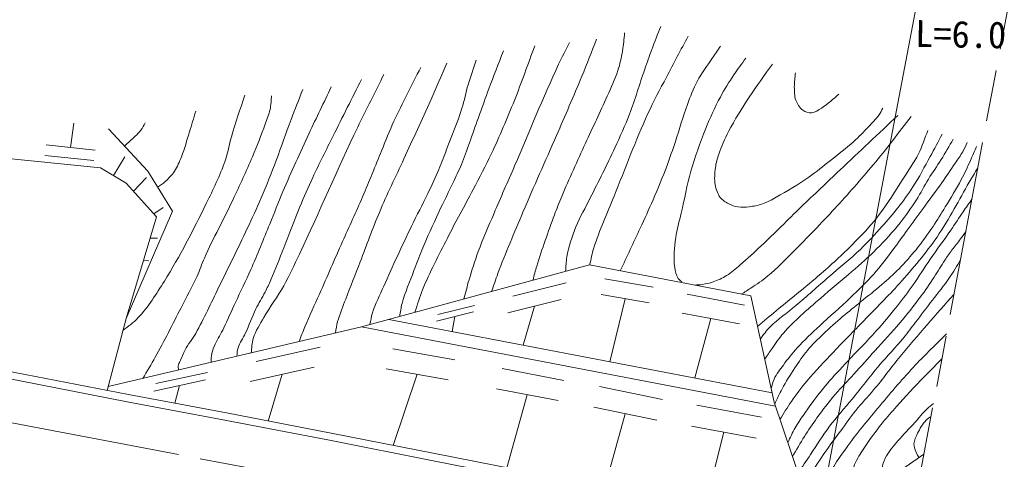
# Model space of a CAD drawing. Units: millimetres, scale not verified. Extents: x 40000 to 680000, y 20000 to 380000.
# Drawn here: x 286456 to 354293, y 312342 to 342421 of the extents above; entities that cross this region are included whole.
import ezdxf
from ezdxf.enums import TextEntityAlignment as Align

# ---------------------------------------------------------------- set-up
doc = ezdxf.new("R2010")
doc.units = ezdxf.units.MM
doc.header["$LTSCALE"] = 1000
doc.linetypes.add('CHAIN', pattern=[18.5, 12, -1.5, 3.5, -1.5])
for name, color, linetype, lineweight in [('M-BGD', 7, 'Continuous', 13), ('M-BMK', 2, 'CHAIN', 13), ('M-STR-HTXT', 7, 'Continuous', 13)]:
    doc.layers.add(name, color=color, linetype=linetype, lineweight=lineweight)
doc.styles.add('ＭＳ ゴシック', font='')
doc.styles.get('ＭＳ ゴシック').set_extended_font_data('MS Gothic')

msp = doc.modelspace()

# ---------------------------------------------------------------- linework, layer by layer
at = {"layer": 'M-BGD'}
for p, q in [((289938, 333681), (290153, 335356)), ((295222, 332052), (292525, 334959)), ((291615, 333501), (288262, 333861)), ((291980, 332289), (280388, 333455)), ((291523, 332783), (288170, 333143)), ((292864, 331760), (293655, 333050)), ((293740, 331237), (291980, 332289)), ((296905, 329317), (295222, 332052)), ((295825, 328941), (293740, 331237)), ((294236, 330690), (295134, 331621)), ((293740, 321978), (296905, 329317)), ((295644, 329140), (296265, 329564)), ((293740, 321978), (295825, 328941)), ((295387, 327482), (295882, 327481)), ((294925, 325939), (295304, 325925)), ((325480, 325656), (309860, 321403)), ((336517, 323514), (325480, 325656)), ((320227, 323494), (323877, 324407)), ((326538, 324694), (329827, 324126)), ((326275, 323613), (329563, 323045)), ((332159, 323632), (336084, 322892)), ((319888, 322355), (323538, 323267)), ((327919, 323329), (326867, 319015)), ((338124, 316245), (336517, 323514)), ((315004, 321799), (317524, 322422)), ((315084, 322241), (317604, 322864)), ((321713, 322811), (320923, 320152)), ((331817, 322345), (335742, 321605)), ((292443, 317050), (293740, 321978)), ((337981, 316890), (311727, 321911)), ((316264, 322110), (316078, 321079)), ((333780, 321975), (332696, 317900)), ((309858, 321403), (292512, 317315)), ((338213, 315980), (309860, 321403)), ((302642, 319034), (307037, 320021)), ((312000, 319900), (316253, 319143)), ((295784, 317517), (299307, 318286)), ((302232, 317662), (306627, 318649)), ((311540, 318536), (315793, 317778)), ((313666, 318157), (312025, 313286)), ((319497, 318539), (323714, 317730)), ((295642, 316997), (299166, 317766)), ((304429, 318155), (303472, 314953)), ((297404, 317382), (297074, 316168)), ((319109, 317161), (323326, 316352)), ((326159, 317311), (330480, 316433)), ((321218, 316756), (319810, 311756)), ((341032, 307619), (338124, 316245)), ((325764, 315895), (330085, 315017)), ((327924, 315456), (326524, 310440)), ((332831, 316051), (337255, 315225)), ((332464, 314597), (336888, 313770)), ((334676, 314184), (333393, 309099)), ((341032, 307619), (348384, 312683))]:
    msp.add_line(p, q, dxfattribs=at)
for points in [[(232493, 326876), (235668, 326922), (238625, 326870), (242348, 326575), (245567, 326190), (247965, 325829), (250584, 325226), (252907, 324705), (256648, 324005), (260553, 323265), (265425, 322309), (270320, 321365), (279683, 319599), (285416, 318423), (293897, 316766), (300604, 315504), (307773, 314126), (314876, 312723), (331147, 309534), (341032, 307619)], [(232493, 326376), (235668, 326421), (238601, 326370), (242299, 326077), (245500, 325695), (247872, 325338), (250473, 324738), (252807, 324215), (256556, 323514), (260458, 322774), (265329, 321818), (270226, 320874), (279586, 319108), (285318, 317933), (293803, 316275), (300510, 315013), (307677, 313635), (314780, 312233), (331052, 309043), (341024, 307111)]]:
    msp.add_lwpolyline(points, dxfattribs=at)
for points, knots in [([(323843, 325211), (323871, 325535), (323866, 325865), (323927, 326185), (324061, 326887), (324277, 327574), (324539, 328238), (324812, 328928), (325205, 329563), (325534, 330228), (326100, 331371), (326683, 332506), (327217, 333664), (327567, 334422), (327911, 335182), (328212, 335960), (328603, 336972), (328906, 338015), (329264, 339040), (329420, 339487), (329577, 339934), (329742, 340378), (329940, 340910), (330150, 341437), (330354, 341966)], [0, 0, 0, 0, 1, 1, 1, 2, 2, 2, 3, 3, 3, 4, 4, 4, 5, 5, 5, 6, 6, 6, 7, 7, 7, 8, 8, 8, 8]), ([(321598, 324599), (321686, 324922), (321763, 325247), (321862, 325567), (322227, 326744), (322646, 327905), (323074, 329061), (323231, 329485), (323396, 329906), (323571, 330323), (324087, 331551), (324652, 332758), (325203, 333971), (325694, 335049), (326219, 336112), (326695, 337197), (326949, 337774), (327228, 338344), (327422, 338944), (327565, 339384), (327661, 339840), (327741, 340296), (327812, 340700), (327835, 341112), (327881, 341520)], [0, 0, 0, 0, 1, 1, 1, 2, 2, 2, 3, 3, 3, 4, 4, 4, 5, 5, 5, 6, 6, 6, 7, 7, 7, 8, 8, 8, 8]), ([(325491, 325654), (325585, 326039), (325655, 326431), (325775, 326809), (326159, 328018), (326692, 329176), (327165, 330354), (327922, 332241), (328634, 334148), (329479, 335997), (329867, 336845), (330313, 337665), (330742, 338493), (331230, 339435), (331736, 340367), (332234, 341305)], [0, 0, 0, 0, 1, 1, 1, 2, 2, 2, 3, 3, 3, 4, 4, 4, 5, 5, 5, 5]), ([(313520, 322399), (313693, 322910), (313835, 323433), (314039, 323932), (314534, 325144), (315152, 326303), (315741, 327471), (316307, 328592), (316922, 329686), (317501, 330799), (317928, 331619), (318370, 332431), (318764, 333267), (319326, 334461), (319839, 335677), (320332, 336901), (320828, 338133), (321263, 339388), (321729, 340631)], [0, 0, 0, 0, 1, 1, 1, 2, 2, 2, 3, 3, 3, 4, 4, 4, 5, 5, 5, 6, 6, 6, 6]), ([(316878, 323314), (316993, 323747), (317096, 324184), (317224, 324614), (317417, 325265), (317623, 325912), (317858, 326549), (318186, 327437), (318569, 328304), (318938, 329176), (319397, 330261), (319880, 331335), (320349, 332415), (321357, 334736), (322291, 337090), (323363, 339381), (323599, 339886), (323864, 340376), (324115, 340873)], [0, 0, 0, 0, 1, 1, 1, 2, 2, 2, 3, 3, 3, 4, 4, 4, 5, 5, 5, 6, 6, 6, 6]), ([(318776, 323831), (318917, 324237), (319047, 324647), (319199, 325050), (319734, 326468), (320329, 327862), (320920, 329258), (321664, 331014), (322458, 332749), (323216, 334499), (323800, 335848), (324390, 337195), (324950, 338554), (325297, 339396), (325622, 340246), (325957, 341092)], [0, 0, 0, 0, 1, 1, 1, 2, 2, 2, 3, 3, 3, 4, 4, 4, 5, 5, 5, 5]), ([(327589, 325247), (328041, 326216), (328498, 327183), (328945, 328154), (329244, 328801), (329550, 329444), (329832, 330099), (330167, 330876), (330489, 331659), (330788, 332451), (330993, 332995), (331176, 333546), (331362, 334096), (331645, 334935), (331875, 335792), (332184, 336621), (332385, 337160), (332584, 337702), (332854, 338209), (333155, 338774), (333553, 339282), (333906, 339816), (334083, 340084), (334263, 340351), (334442, 340619)], [0, 0, 0, 0, 1, 1, 1, 2, 2, 2, 3, 3, 3, 4, 4, 4, 5, 5, 5, 6, 6, 6, 7, 7, 7, 8, 8, 8, 8]), ([(312478, 322116), (312531, 322408), (312559, 322705), (312636, 322992), (312845, 323766), (313175, 324502), (313455, 325253), (313629, 325718), (313800, 326185), (313991, 326643), (314355, 327520), (314752, 328383), (315151, 329245), (315489, 329972), (315858, 330685), (316197, 331412), (316394, 331835), (316595, 332256), (316771, 332688), (316972, 333182), (317137, 333691), (317319, 334192), (317742, 335356), (318151, 336525), (318582, 337686), (318906, 338561), (319245, 339429), (319576, 340301)], [0, 0, 0, 0, 1, 1, 1, 2, 2, 2, 3, 3, 3, 4, 4, 4, 5, 5, 5, 6, 6, 6, 7, 7, 7, 8, 8, 8, 9, 9, 9, 9]), ([(308070, 320982), (308121, 321241), (308154, 321505), (308224, 321760), (308370, 322288), (308585, 322794), (308777, 323307), (309096, 324162), (309440, 325007), (309771, 325858), (310209, 326984), (310612, 328124), (311083, 329237), (311607, 330477), (312205, 331685), (312766, 332910), (313379, 334248), (314000, 335583), (314602, 336927), (314978, 337766), (315342, 338610), (315712, 339452)], [0, 0, 0, 0, 1, 1, 1, 2, 2, 2, 3, 3, 3, 4, 4, 4, 5, 5, 5, 6, 6, 6, 7, 7, 7, 7]), ([(310442, 321561), (310498, 321825), (310528, 322096), (310609, 322353), (310807, 322984), (311115, 323576), (311383, 324181), (311995, 325563), (312632, 326934), (313287, 328296), (313650, 329049), (314049, 329785), (314409, 330540), (314668, 331082), (314923, 331627), (315157, 332181), (315348, 332632), (315518, 333092), (315693, 333549), (316050, 334484), (316437, 335409), (316739, 336363), (316907, 336894), (317005, 337445), (317164, 337979), (317333, 338546), (317538, 339101), (317725, 339662)], [0, 0, 0, 0, 1, 1, 1, 2, 2, 2, 3, 3, 3, 4, 4, 4, 5, 5, 5, 6, 6, 6, 7, 7, 7, 8, 8, 8, 9, 9, 9, 9]), ([(331796, 324477), (331716, 324557), (331617, 324620), (331558, 324715), (331420, 324939), (331348, 325204), (331311, 325464), (331216, 326137), (331301, 326829), (331388, 327504), (331461, 328074), (331634, 328627), (331762, 329187), (331979, 330144), (332156, 331111), (332427, 332054), (332708, 333033), (333041, 333998), (333422, 334943), (333723, 335690), (334062, 336425), (334442, 337136), (334723, 337663), (335044, 338168), (335373, 338666), (335626, 339050), (335908, 339414), (336176, 339788)], [0, 0, 0, 0, 1, 1, 1, 2, 2, 2, 3, 3, 3, 4, 4, 4, 5, 5, 5, 6, 6, 6, 7, 7, 7, 8, 8, 8, 9, 9, 9, 9]), ([(338005, 339392), (337478, 338640), (336924, 337905), (336424, 337135), (335925, 336366), (335428, 335591), (335008, 334776), (334750, 334273), (334514, 333755), (334333, 333220), (334231, 332921), (334143, 332615), (334103, 332302), (334053, 331914), (334019, 331513), (334090, 331129), (334147, 330823), (334245, 330508), (334435, 330262), (334583, 330069), (334806, 329941), (335021, 329828), (335216, 329725), (335428, 329646), (335646, 329611), (335902, 329570), (336166, 329594), (336424, 329624), (336726, 329658), (337029, 329716), (337317, 329815), (337647, 329929), (337954, 330106), (338260, 330274), (339026, 330696), (339773, 331155), (340492, 331651), (341008, 332008), (341491, 332411), (341984, 332799), (342516, 333218), (343061, 333622), (343565, 334074), (343923, 334396), (344255, 334745), (344585, 335095), (344835, 335360), (345101, 335614), (345312, 335911), (345414, 336053), (345482, 336217), (345567, 336370)], [0, 0, 0, 0, 1, 1, 1, 2, 2, 2, 3, 3, 3, 4, 4, 4, 5, 5, 5, 6, 6, 6, 7, 7, 7, 8, 8, 8, 9, 9, 9, 10, 10, 10, 11, 11, 11, 12, 12, 12, 13, 13, 13, 14, 14, 14, 15, 15, 15, 16, 16, 16, 17, 17, 17, 17]), ([(311400, 338689), (310800, 337483), (310183, 336287), (309602, 335073), (308226, 332199), (306973, 329267), (305604, 326389), (305256, 325658), (304927, 324916), (304533, 324208), (304118, 323465), (303594, 322788), (303175, 322047), (302911, 321580), (302609, 321124), (302448, 320612), (302348, 320295), (302354, 319953), (302307, 319623)], [0, 0, 0, 0, 1, 1, 1, 2, 2, 2, 3, 3, 3, 4, 4, 4, 5, 5, 5, 6, 6, 6, 6]), ([(305586, 320396), (305720, 320735), (305846, 321078), (305988, 321414), (306303, 322166), (306652, 322904), (306982, 323650), (307511, 324845), (308029, 326044), (308559, 327238), (309015, 328264), (309493, 329280), (309937, 330311), (310386, 331354), (310802, 332412), (311237, 333461), (311516, 334133), (311776, 334814), (312079, 335476), (312650, 336724), (313303, 337932), (313915, 339161)], [0, 0, 0, 0, 1, 1, 1, 2, 2, 2, 3, 3, 3, 4, 4, 4, 5, 5, 5, 6, 6, 6, 7, 7, 7, 7]), ([(339583, 338790), (339558, 338471), (339502, 338153), (339507, 337833), (339512, 337529), (339503, 337212), (339609, 336928), (339706, 336667), (339855, 336402), (340081, 336239), (340253, 336114), (340481, 336044), (340693, 336061), (340941, 336080), (341157, 336248), (341369, 336379), (341802, 336650), (342168, 337017), (342567, 337336)], [0, 0, 0, 0, 1, 1, 1, 2, 2, 2, 3, 3, 3, 4, 4, 4, 5, 5, 5, 6, 6, 6, 6]), ([(307792, 337829), (307287, 336771), (306770, 335720), (306277, 334657), (305662, 333331), (305053, 332003), (304479, 330659), (304165, 329925), (303883, 329178), (303580, 328440), (303151, 327399), (302734, 326353), (302279, 325322), (301944, 324563), (301576, 323818), (301227, 323065), (300958, 322486), (300705, 321898), (300423, 321325), (300239, 320948), (300015, 320591), (299843, 320209), (299750, 320001), (299649, 319793), (299601, 319571), (299559, 319377), (299576, 319175), (299564, 318977)], [0, 0, 0, 0, 1, 1, 1, 2, 2, 2, 3, 3, 3, 4, 4, 4, 5, 5, 5, 6, 6, 6, 7, 7, 7, 8, 8, 8, 9, 9, 9, 9]), ([(309857, 338346), (309212, 337055), (308562, 335765), (307920, 334472), (307450, 333526), (306964, 332587), (306517, 331629), (306209, 330968), (305917, 330300), (305637, 329627), (305253, 328699), (304912, 327754), (304541, 326821), (304248, 326084), (303966, 325342), (303648, 324615), (303524, 324331), (303393, 324050), (303253, 323773), (303056, 323385), (302819, 323017), (302628, 322626), (302361, 322080), (302160, 321505), (301901, 320955), (301745, 320623), (301515, 320323), (301404, 319973), (301344, 319786), (301346, 319584), (301317, 319390)], [0, 0, 0, 0, 1, 1, 1, 2, 2, 2, 3, 3, 3, 4, 4, 4, 5, 5, 5, 6, 6, 6, 7, 7, 7, 8, 8, 8, 9, 9, 9, 10, 10, 10, 10]), ([(301866, 337272), (301560, 336316), (301229, 335367), (300948, 334403), (300790, 333862), (300703, 333300), (300517, 332767), (300165, 331761), (299695, 330798), (299226, 329841), (298341, 328035), (297423, 326239), (296357, 324533), (295808, 323655), (295255, 322765), (294549, 322008), (294247, 321683), (293866, 321442), (293524, 321159)], [0, 0, 0, 0, 1, 1, 1, 2, 2, 2, 3, 3, 3, 4, 4, 4, 5, 5, 5, 6, 6, 6, 6]), ([(294886, 317874), (295168, 318355), (295461, 318829), (295731, 319316), (296349, 320432), (296920, 321574), (297504, 322708), (297874, 323429), (298266, 324139), (298600, 324876), (298784, 325281), (298917, 325707), (299098, 326113), (299703, 327471), (300428, 328773), (301062, 330117), (301519, 331088), (301970, 332062), (302388, 333050), (302699, 333787), (302996, 334530), (303268, 335282), (303388, 335614), (303524, 335944), (303599, 336289), (303665, 336595), (303667, 336910), (303701, 337220)], [0, 0, 0, 0, 1, 1, 1, 2, 2, 2, 3, 3, 3, 4, 4, 4, 5, 5, 5, 6, 6, 6, 7, 7, 7, 8, 8, 8, 9, 9, 9, 9]), ([(305836, 337652), (305570, 336964), (305297, 336278), (305037, 335586), (304688, 334657), (304370, 333717), (304017, 332790), (303689, 331932), (303358, 331075), (302996, 330231), (302694, 329523), (302364, 328827), (302036, 328131), (301397, 326776), (300734, 325433), (300072, 324090), (299555, 323042), (299082, 321969), (298503, 320953), (298282, 320565), (297989, 320219), (297777, 319825), (297657, 319603), (297574, 319363), (297471, 319133), (297420, 319022), (297344, 318919), (297318, 318799), (297293, 318684), (297318, 318565), (297318, 318448)], [0, 0, 0, 0, 1, 1, 1, 2, 2, 2, 3, 3, 3, 4, 4, 4, 5, 5, 5, 6, 6, 6, 7, 7, 7, 8, 8, 8, 9, 9, 9, 10, 10, 10, 10]), ([(295890, 330967), (296066, 331095), (296256, 331206), (296417, 331352), (296649, 331562), (296868, 331793), (297042, 332053), (297248, 332360), (297389, 332706), (297527, 333048), (297749, 333599), (297897, 334177), (298075, 334744), (298223, 335215), (298364, 335688), (298509, 336160)], [0, 0, 0, 0, 1, 1, 1, 2, 2, 2, 3, 3, 3, 4, 4, 4, 5, 5, 5, 5]), ([(332676, 324259), (332851, 324274), (333027, 324274), (333200, 324302), (333452, 324343), (333703, 324399), (333944, 324483), (334264, 324595), (334577, 324732), (334866, 324908), (335204, 325114), (335499, 325384), (335801, 325639), (336295, 326056), (336763, 326502), (337234, 326944), (338162, 327818), (339057, 328726), (339975, 329610), (340859, 330460), (341750, 331304), (342641, 332147), (343955, 333392), (345276, 334630), (346594, 335871)], [0, 0, 0, 0, 1, 1, 1, 2, 2, 2, 3, 3, 3, 4, 4, 4, 5, 5, 5, 6, 6, 6, 7, 7, 7, 8, 8, 8, 8]), ([(335876, 323638), (336094, 323777), (336314, 323910), (336528, 324054), (336926, 324321), (337332, 324577), (337701, 324883), (338315, 325390), (338859, 325977), (339423, 326540), (340393, 327509), (341351, 328490), (342279, 329499), (343183, 330481), (344065, 331483), (344919, 332508), (345814, 333583), (346653, 334702), (347520, 335798)], [0, 0, 0, 0, 1, 1, 1, 2, 2, 2, 3, 3, 3, 4, 4, 4, 5, 5, 5, 6, 6, 6, 6]), ([(293617, 333782), (293866, 334005), (294127, 334215), (294364, 334451), (294499, 334584), (294634, 334719), (294747, 334872), (294861, 335026), (294942, 335203), (295040, 335369)], [0, 0, 0, 0, 1, 1, 1, 2, 2, 2, 3, 3, 3, 3]), ([(336977, 321432), (337409, 321789), (337842, 322144), (338273, 322501), (339359, 323401), (340467, 324274), (341523, 325209), (342303, 325900), (343075, 326602), (343799, 327351), (344336, 327907), (344859, 328479), (345329, 329092), (345917, 329858), (346415, 330689), (346936, 331502), (347304, 332076), (347700, 332635), (348007, 333243), (348268, 333759), (348441, 334314), (348658, 334850)], [0, 0, 0, 0, 1, 1, 1, 2, 2, 2, 3, 3, 3, 4, 4, 4, 5, 5, 5, 6, 6, 6, 7, 7, 7, 7]), ([(337168, 320568), (337399, 320850), (337604, 321156), (337861, 321414), (338395, 321948), (339033, 322367), (339609, 322855), (340374, 323503), (341122, 324173), (341878, 324831), (342597, 325456), (343348, 326045), (344034, 326706), (344553, 327207), (345031, 327750), (345513, 328287), (345883, 328700), (346253, 329114), (346597, 329550), (346961, 330011), (347312, 330484), (347630, 330978), (348063, 331652), (348428, 332368), (348816, 333069), (349093, 333572), (349360, 334081), (349632, 334587)], [0, 0, 0, 0, 1, 1, 1, 2, 2, 2, 3, 3, 3, 4, 4, 4, 5, 5, 5, 6, 6, 6, 7, 7, 7, 8, 8, 8, 9, 9, 9, 9]), ([(337476, 319175), (337647, 319425), (337814, 319679), (337989, 319926), (338241, 320282), (338479, 320649), (338763, 320980), (339128, 321406), (339544, 321786), (339953, 322170), (340388, 322578), (340845, 322962), (341296, 323352), (342011, 323970), (342747, 324563), (343455, 325188), (344029, 325694), (344609, 326193), (345147, 326736), (345709, 327302), (346249, 327892), (346748, 328515), (347154, 329022), (347527, 329557), (347878, 330104), (348172, 330561), (348410, 331052), (348694, 331516), (348972, 331968), (349282, 332400), (349562, 332850), (349849, 333312), (350117, 333785), (350395, 334253)], [0, 0, 0, 0, 1, 1, 1, 2, 2, 2, 3, 3, 3, 4, 4, 4, 5, 5, 5, 6, 6, 6, 7, 7, 7, 8, 8, 8, 9, 9, 9, 10, 10, 10, 11, 11, 11, 11]), ([(337918, 317175), (337985, 317391), (338021, 317620), (338118, 317825), (338282, 318173), (338528, 318476), (338755, 318786), (339054, 319192), (339369, 319586), (339707, 319959), (340191, 320492), (340724, 320977), (341246, 321472), (341932, 322123), (342657, 322730), (343337, 323385), (343887, 323915), (344439, 324446), (344944, 325018), (345419, 325554), (345846, 326131), (346279, 326701), (346608, 327133), (346919, 327580), (347240, 328019), (347605, 328518), (347972, 329015), (348336, 329515), (348760, 330095), (349189, 330671), (349603, 331258), (349918, 331704), (350226, 332155), (350530, 332609), (350703, 332868), (350885, 333121), (351040, 333391), (351156, 333595), (351249, 333811), (351354, 334021)], [0, 0, 0, 0, 1, 1, 1, 2, 2, 2, 3, 3, 3, 4, 4, 4, 5, 5, 5, 6, 6, 6, 7, 7, 7, 8, 8, 8, 9, 9, 9, 10, 10, 10, 11, 11, 11, 12, 12, 12, 13, 13, 13, 13]), ([(338164, 316126), (338332, 316467), (338485, 316816), (338668, 317149), (338938, 317643), (339234, 318122), (339544, 318592), (339815, 319002), (340087, 319414), (340403, 319790), (340742, 320194), (341128, 320556), (341508, 320921), (341932, 321328), (342371, 321720), (342817, 322103), (343220, 322448), (343640, 322771), (344050, 323106), (344535, 323502), (345032, 323885), (345504, 324296), (345906, 324647), (346303, 325004), (346677, 325384), (347085, 325799), (347475, 326233), (347842, 326685), (348255, 327195), (348637, 327731), (349006, 328275), (349303, 328711), (349575, 329163), (349848, 329614), (350223, 330233), (350605, 330849), (350945, 331488), (351170, 331913), (351370, 332352), (351570, 332789), (351715, 333107), (351847, 333430), (351986, 333750)], [0, 0, 0, 0, 1, 1, 1, 2, 2, 2, 3, 3, 3, 4, 4, 4, 5, 5, 5, 6, 6, 6, 7, 7, 7, 8, 8, 8, 9, 9, 9, 10, 10, 10, 11, 11, 11, 12, 12, 12, 13, 13, 13, 14, 14, 14, 14]), ([(338520, 315069), (338783, 315479), (339029, 315901), (339308, 316301), (339641, 316778), (339993, 317244), (340366, 317691), (340947, 318385), (341581, 319034), (342203, 319693), (342885, 320416), (343590, 321119), (344281, 321835), (345091, 322674), (345921, 323495), (346704, 324360), (347170, 324874), (347620, 325402), (348056, 325941), (348479, 326465), (348900, 326992), (349280, 327548), (349708, 328173), (350082, 328833), (350466, 329486), (350817, 330084), (351138, 330698), (351486, 331297), (351676, 331624), (351874, 331945), (352068, 332269)], [0, 0, 0, 0, 1, 1, 1, 2, 2, 2, 3, 3, 3, 4, 4, 4, 5, 5, 5, 6, 6, 6, 7, 7, 7, 8, 8, 8, 9, 9, 9, 10, 10, 10, 10]), ([(339059, 313471), (339228, 313811), (339375, 314163), (339567, 314490), (339915, 315085), (340324, 315643), (340731, 316199), (341057, 316644), (341396, 317079), (341751, 317500), (342200, 318030), (342682, 318530), (343154, 319039), (343796, 319730), (344469, 320392), (345097, 321096), (345604, 321665), (346093, 322250), (346568, 322847), (346940, 323316), (347300, 323795), (347647, 324284), (348054, 324857), (348422, 325457), (348820, 326035), (349281, 326704), (349769, 327355), (350229, 328025), (350516, 328440), (350787, 328866), (351071, 329283), (351267, 329570), (351469, 329853), (351667, 330138)], [0, 0, 0, 0, 1, 1, 1, 2, 2, 2, 3, 3, 3, 4, 4, 4, 5, 5, 5, 6, 6, 6, 7, 7, 7, 8, 8, 8, 9, 9, 9, 10, 10, 10, 11, 11, 11, 11]), ([(339381, 312515), (339654, 312978), (339911, 313450), (340199, 313904), (340471, 314332), (340759, 314751), (341058, 315162), (341458, 315712), (341867, 316258), (342307, 316777), (342714, 317258), (343167, 317697), (343591, 318163), (344075, 318694), (344548, 319234), (345028, 319770), (345597, 320405), (346186, 321022), (346736, 321674), (347224, 322252), (347697, 322844), (348148, 323451), (348477, 323894), (348787, 324351), (349091, 324811), (349343, 325191), (349572, 325587), (349822, 325967), (349980, 326205), (350138, 326443), (350307, 326673), (350495, 326928), (350703, 327168), (350894, 327421), (351015, 327582), (351130, 327749), (351249, 327912)], [0, 0, 0, 0, 1, 1, 1, 2, 2, 2, 3, 3, 3, 4, 4, 4, 5, 5, 5, 6, 6, 6, 7, 7, 7, 8, 8, 8, 9, 9, 9, 10, 10, 10, 11, 11, 11, 12, 12, 12, 12]), ([(339758, 311399), (340046, 311822), (340334, 312245), (340621, 312669), (341056, 313310), (341458, 313974), (341922, 314594), (342406, 315239), (342955, 315832), (343465, 316456), (344083, 317212), (344673, 317992), (345302, 318739), (345852, 319393), (346453, 320004), (346998, 320664), (347281, 321008), (347543, 321369), (347814, 321723), (348198, 322223), (348579, 322726), (348961, 323227), (349353, 323741), (349769, 324238), (350135, 324770), (350404, 325163), (350636, 325581), (350887, 325987)], [0, 0, 0, 0, 1, 1, 1, 2, 2, 2, 3, 3, 3, 4, 4, 4, 5, 5, 5, 6, 6, 6, 7, 7, 7, 8, 8, 8, 9, 9, 9, 9]), ([(340052, 310525), (340289, 310862), (340530, 311196), (340763, 311536), (341092, 312017), (341397, 312514), (341732, 312990), (342039, 313426), (342368, 313845), (342684, 314274), (343029, 314740), (343351, 315224), (343713, 315676), (344101, 316161), (344540, 316602), (344937, 317079), (345564, 317830), (346144, 318619), (346765, 319374), (347369, 320109), (347988, 320832), (348610, 321551), (349213, 322248), (349831, 322932), (350442, 323622)], [0, 0, 0, 0, 1, 1, 1, 2, 2, 2, 3, 3, 3, 4, 4, 4, 5, 5, 5, 6, 6, 6, 7, 7, 7, 8, 8, 8, 8]), ([(340696, 308616), (340772, 308894), (340824, 309179), (340924, 309449), (341069, 309845), (341256, 310227), (341459, 310597), (341927, 311450), (342463, 312266), (343028, 313058), (343759, 314084), (344572, 315050), (345379, 316017), (346167, 316961), (346970, 317893), (347809, 318791), (348494, 319524), (349226, 320212), (349934, 320923)], [0, 0, 0, 0, 1, 1, 1, 2, 2, 2, 3, 3, 3, 4, 4, 4, 5, 5, 5, 6, 6, 6, 6]), ([(343743, 309486), (343694, 309627), (343628, 309764), (343594, 309910), (343520, 310227), (343476, 310554), (343475, 310879), (343474, 311196), (343491, 311521), (343586, 311823), (343712, 312227), (343958, 312585), (344181, 312945), (344526, 313503), (344924, 314028), (345324, 314548), (345625, 314937), (345943, 315313), (346268, 315683), (346879, 316379), (347516, 317052), (348155, 317723), (348633, 318225), (349126, 318712), (349611, 319207)], [0, 0, 0, 0, 1, 1, 1, 2, 2, 2, 3, 3, 3, 4, 4, 4, 5, 5, 5, 6, 6, 6, 7, 7, 7, 8, 8, 8, 8]), ([(345693, 310829), (345649, 310952), (345584, 311069), (345560, 311197), (345518, 311420), (345502, 311654), (345543, 311877), (345589, 312125), (345707, 312356), (345832, 312574), (346045, 312947), (346331, 313274), (346606, 313603), (346972, 314042), (347387, 314438), (347770, 314861), (348043, 315162), (348288, 315488), (348578, 315771), (348722, 315911), (348885, 316030), (349038, 316160)], [0, 0, 0, 0, 1, 1, 1, 2, 2, 2, 3, 3, 3, 4, 4, 4, 5, 5, 5, 6, 6, 6, 7, 7, 7, 7]), ([(348058, 312458), (347979, 312593), (347879, 312718), (347821, 312863), (347756, 313028), (347694, 313205), (347702, 313382), (347715, 313642), (347836, 313888), (347949, 314122), (348102, 314439), (348288, 314747), (348527, 315006), (348625, 315112), (348756, 315183), (348871, 315272)], [0, 0, 0, 0, 1, 1, 1, 2, 2, 2, 3, 3, 3, 4, 4, 4, 5, 5, 5, 5])]:
    msp.add_open_spline(points, degree=3, knots=knots, dxfattribs=at)
at = {"layer": 'M-BMK'}
for p, q in [((346762, 304058), (354293, 344096)), ((249192, 321821), (345828, 303422))]:
    msp.add_line(p, q, dxfattribs=at)
at = {"layer": 'M-STR-HTXT'}
msp.add_line((348024, 344199), (341281, 308806), dxfattribs=at)

# ---------------------------------------------------------------- texts
at = {"layer": 'M-STR-HTXT', "style": 'ＭＳ ゴシック'}
msp.add_text('L=6.0', height=1833, rotation=359.054, dxfattribs=at).set_placement((350877, 339970), align=Align.BOTTOM_CENTER)

doc.saveas('drawing.dxf')
